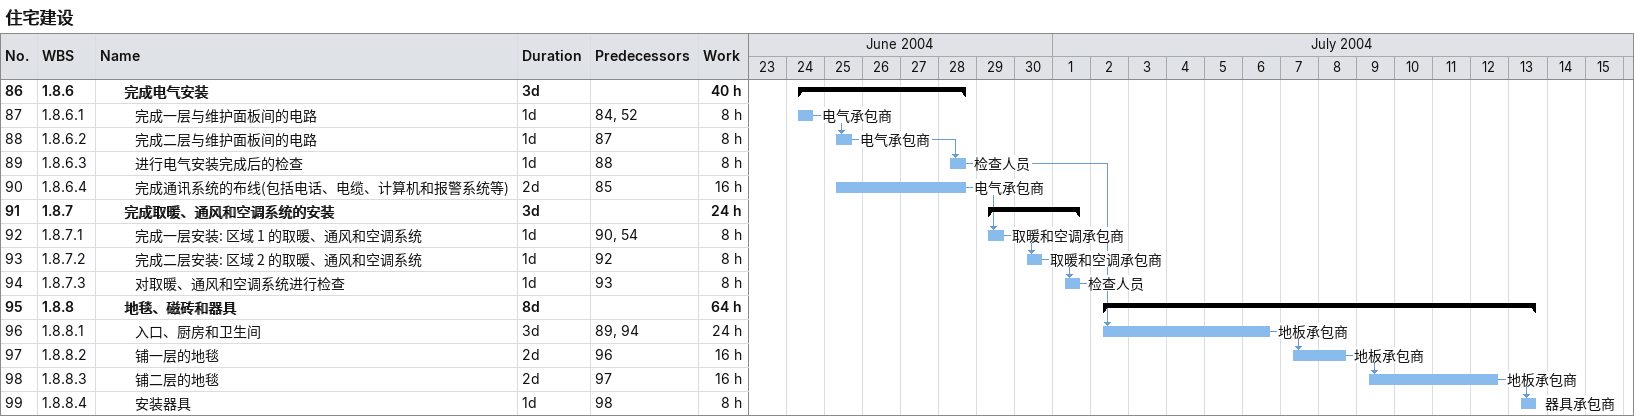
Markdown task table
住宅建设

| ID | WBS | Task | Duration | Start | Finish | Predecessors | Resources | Work (h) |
|---|---|---|---|---|---|---|---|---|
| 86 | 1.8.6 | **完成电气安装** | 3d | 2004-06-24 | 2004-06-28 |  |  | 40 |
| 87 | 1.8.6.1 | 完成一层与维护面板间的电路 | 1d | 2004-06-24 | 2004-06-24 | 84, 52 | 电气承包商 | 8 |
| 88 | 1.8.6.2 | 完成二层与维护面板间的电路 | 1d | 2004-06-25 | 2004-06-25 | 87 | 电气承包商 | 8 |
| 89 | 1.8.6.3 | 进行电气安装完成后的检查 | 1d | 2004-06-28 | 2004-06-28 | 88 | 检查人员 | 8 |
| 90 | 1.8.6.4 | 完成通讯系统的布线(包括电话、电缆、计算机和报警系统等) | 2d | 2004-06-25 | 2004-06-28 | 85 | 电气承包商 | 16 |
| 91 | 1.8.7 | **完成取暖、通风和空调系统的安装** | 3d | 2004-06-29 | 2004-07-01 |  |  | 24 |
| 92 | 1.8.7.1 | 完成一层安装: 区域 1 的取暖、通风和空调系统 | 1d | 2004-06-29 | 2004-06-29 | 90, 54 | 取暖和空调承包商 | 8 |
| 93 | 1.8.7.2 | 完成二层安装: 区域 2 的取暖、通风和空调系统 | 1d | 2004-06-30 | 2004-06-30 | 92 | 取暖和空调承包商 | 8 |
| 94 | 1.8.7.3 | 对取暖、通风和空调系统进行检查 | 1d | 2004-07-01 | 2004-07-01 | 93 | 检查人员 | 8 |
| 95 | 1.8.8 | **地毯、磁砖和器具** | 8d | 2004-07-02 | 2004-07-13 |  |  | 64 |
| 96 | 1.8.8.1 | 入口、厨房和卫生间 | 3d | 2004-07-02 | 2004-07-06 | 89, 94 | 地板承包商 | 24 |
| 97 | 1.8.8.2 | 铺一层的地毯 | 2d | 2004-07-07 | 2004-07-08 | 96 | 地板承包商 | 16 |
| 98 | 1.8.8.3 | 铺二层的地毯 | 2d | 2004-07-09 | 2004-07-12 | 97 | 地板承包商 | 16 |
| 99 | 1.8.8.4 | 安装器具 | 1d | 2004-07-13 | 2004-07-13 | 98 | 器具承包商 | 8 |
